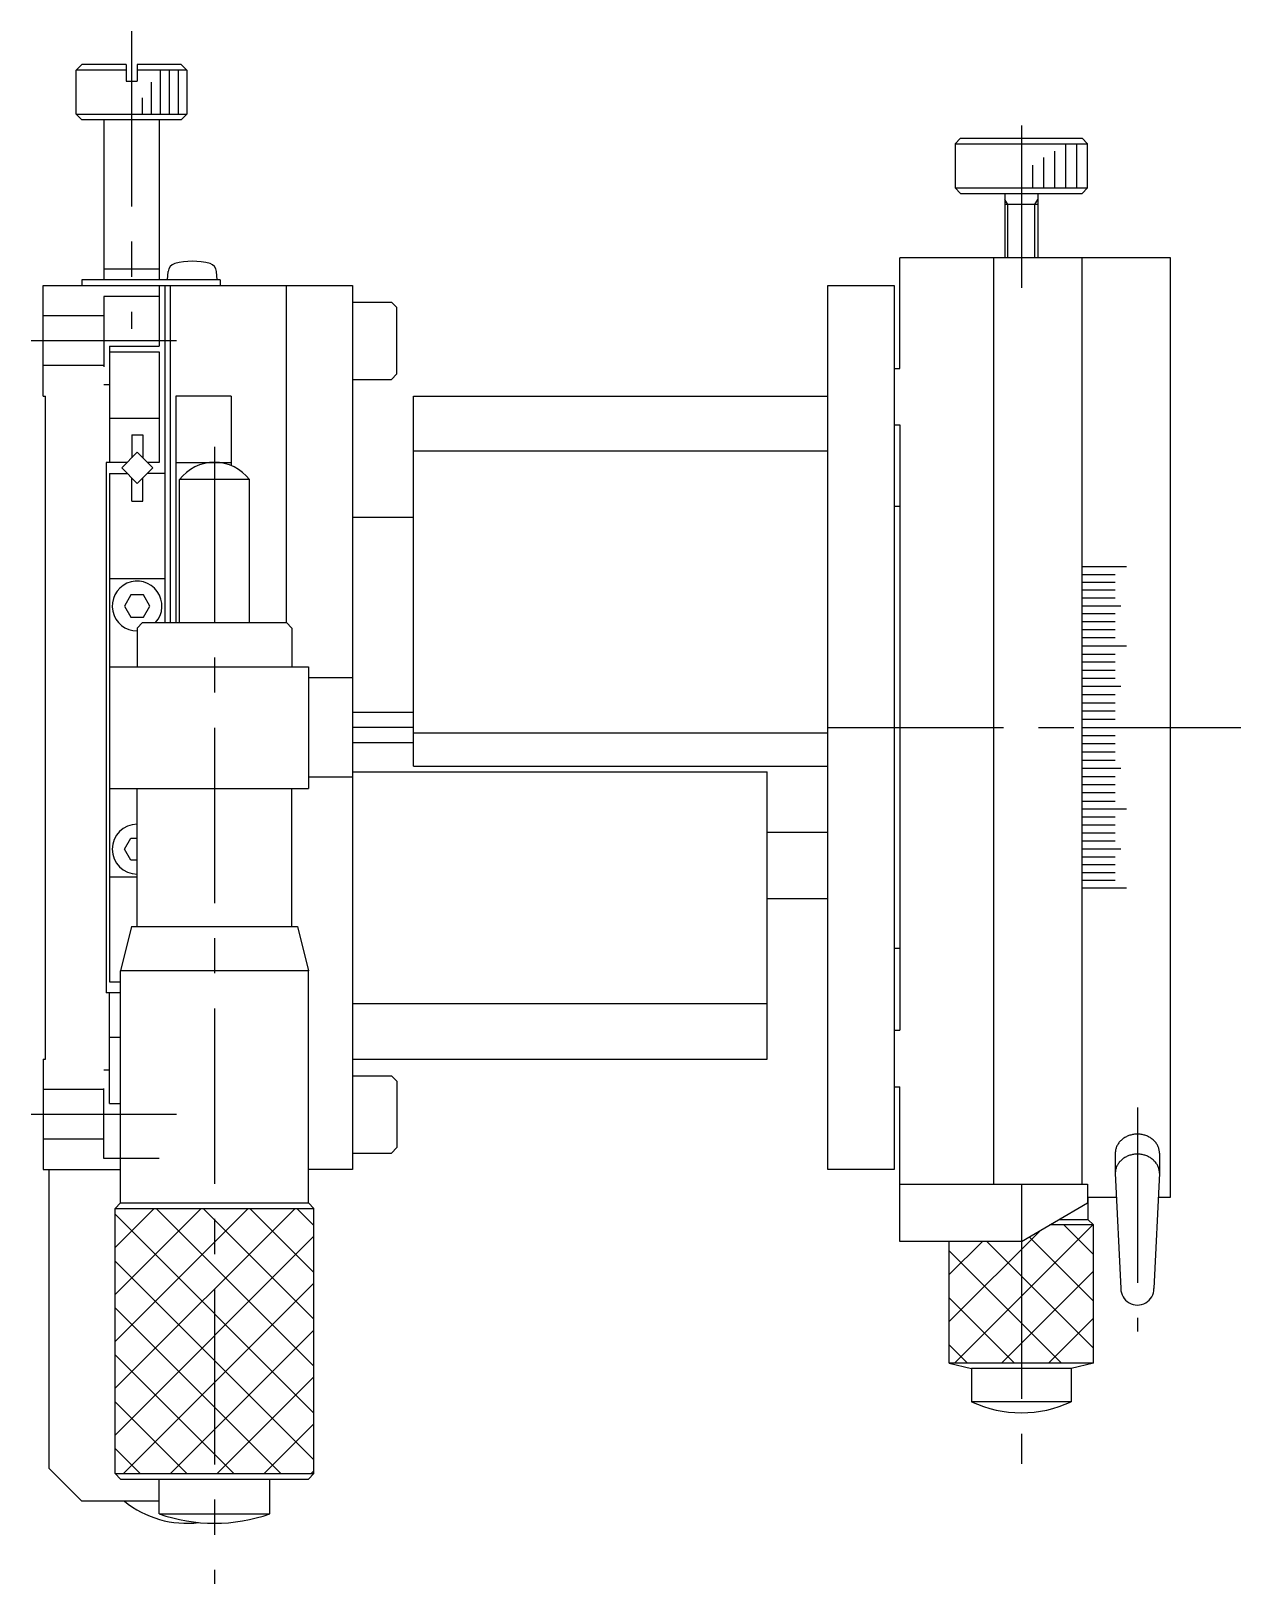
# Model space of a CAD drawing. Extents: x -1 to 437, y -8 to 393.
# Drawn here: x -1.1 to 108.4, y 136.2 to 276.7 of the extents above; entities that cross this region are included whole.
import ezdxf

# ---------------------------------------------------------------- set-up
doc = ezdxf.new("R2010")
doc.units = 0
doc.header["$LTSCALE"] = 0.5
doc.linetypes.add('CENTER', pattern=[50.8, 31.75, -6.35, 6.35, -6.35])
doc.linetypes.add('DASHED', pattern=[19.05, 12.7, -6.35])
for name, color, linetype in [('MSM_CENTER', 1, 'CENTER'), ('MSM_CONTINUOUS', 7, 'CONTINUOUS'), ('MSM_DASHED', 4, 'DASHED'), ('MSM_NARROW', 5, 'CONTINUOUS')]:
    doc.layers.add(name, color=color, linetype=linetype)

msp = doc.modelspace()

# ---------------------------------------------------------------- linework, layer by layer
at = {"layer": 'MSM_CENTER'}
for p, q in [((7.999997, 276.737321), (7.999997, 249.799321)), ((88.500005, 268.189216), (88.500005, 253.495942)), ((12.057001, 248.712333), (-1.095999, 248.712333)), ((15.500001, 239.103984), (15.500001, 136.225617)), ((71.014208, 213.71233), (108.368474, 213.71233)), ((12.057001, 178.712312), (-1.095999, 178.712312)), ((98.999994, 179.34187), (98.999994, 159.066354)), ((88.500004, 168.852682), (88.500004, 147.087323))]:
    msp.add_line(p, q, dxfattribs=at)
at = {"layer": 'MSM_CONTINUOUS'}
for p, q in [((3.499997, 273.712321), (2.999998, 273.212321)), ((7.499997, 273.212321), (2.999998, 273.212321)), ((2.999998, 269.212319), (2.999998, 273.212321)), ((7.499997, 273.712321), (3.499997, 273.712321)), ((7.499997, 273.712322), (7.499997, 272.212322)), ((8.499997, 273.712322), (8.499997, 272.212322)), ((12.499999, 273.712321), (8.499997, 273.712321)), ((12.999999, 273.212321), (8.499997, 273.212321)), ((12.499999, 273.712321), (12.999999, 273.212321)), ((12.999999, 273.212321), (12.999999, 269.212319)), ((7.499997, 272.212322), (8.499997, 272.212322)), ((2.999998, 269.212319), (12.999999, 269.212319)), ((3.499997, 268.712322), (2.999998, 269.212319)), ((12.499999, 268.712322), (3.499997, 268.712322)), ((5.499997, 268.712322), (5.499997, 254.212322)), ((10.499999, 268.712322), (10.499999, 254.212322)), ((12.999999, 269.212319), (12.499999, 268.712322)), ((83.000005, 267.039324), (82.500005, 266.539324)), ((83.000005, 267.039324), (94.000005, 267.039324)), ((94.500005, 266.539324), (94.000005, 267.039324)), ((82.500005, 266.539324), (94.500005, 266.539324)), ((82.500005, 266.539324), (82.500005, 262.539324)), ((94.500005, 262.539324), (94.500005, 266.539324)), ((82.500005, 262.539324), (94.500005, 262.539324)), ((83.000005, 262.039324), (82.500005, 262.539324)), ((83.000005, 262.039324), (94.000005, 262.039324)), ((87.000005, 262.039324), (87.000005, 256.212327)), ((90.000005, 262.039324), (90.000005, 256.212327)), ((94.500005, 262.539324), (94.000005, 262.039324)), ((90.000005, 261.039324), (87.000005, 261.039324)), ((101.999997, 256.212327), (77.499998, 256.212327)), ((77.499998, 246.21233), (77.499998, 256.212327)), ((86.000001, 172.405559), (85.999992, 256.212327)), ((93.999997, 172.405559), (93.999997, 256.212327)), ((101.999997, 171.212329), (101.999997, 256.212333)), ((5.499997, 255.21232), (10.499999, 255.21232)), ((11.249999, 254.212322), (11.317999, 254.99432)), ((15.749999, 254.212322), (15.680999, 254.99432)), ((0, 243.712327), (0, 253.712327)), ((0, 253.712324), (28.000004, 253.712324)), ((3.5, 254.212322), (3.5, 253.712324)), ((16.000001, 254.212322), (3.5, 254.212322)), ((10.499997, 253.712324), (10.499997, 248.21232)), ((10.999999, 253.712324), (10.999999, 223.212319)), ((11.499999, 253.712324), (11.500004, 223.212319)), ((16.000001, 254.212322), (16.000001, 253.712324)), ((22.000001, 223.212319), (22.000001, 253.712324)), ((28.000004, 253.712318), (28.000004, 173.712329)), ((71.000005, 253.712324), (76.999998, 253.712324)), ((71.000005, 173.712329), (71.000005, 253.712324)), ((76.999998, 253.712324), (76.999998, 173.712329)), ((28.000001, 252.212324), (31.500001, 252.212324)), ((32.000001, 251.712324), (31.500001, 252.212324)), ((32.000001, 245.712325), (32.000001, 251.712324)), ((6, 248.21232), (10.499997, 248.21232)), ((6, 248.21232), (6, 237.712323)), ((6, 247.71232), (10.499997, 247.71232)), ((10.499997, 247.71232), (10.499997, 237.712323)), ((76.999998, 246.21233), (77.499998, 246.21233)), ((28.000001, 245.212325), (31.500001, 245.212325)), ((32.000001, 245.712325), (31.500001, 245.212325)), ((0, 243.712327), (0.2, 243.712327)), ((0.2, 183.712322), (0.2, 243.712327)), ((11.99991, 243.712318), (11.99991, 223.212319)), ((16.999999, 243.712318), (11.99991, 243.712318)), ((16.999999, 243.712318), (16.999999, 237.420419)), ((33.500001, 243.712325), (71.000005, 243.712325)), ((33.500001, 210.212323), (33.500001, 243.712321)), ((6, 241.71232), (10.499997, 241.71232)), ((76.999998, 241.098468), (77.499998, 241.098468)), ((77.499998, 241.098468), (77.499998, 186.326192)), ((8.019, 240.212321), (9.018998, 240.212321)), ((8.019, 240.212321), (8.019, 238.12632)), ((9.018998, 240.212321), (9.018998, 238.127324)), ((5.700001, 237.712323), (5.700001, 189.712324)), ((7.604999, 237.712323), (5.700001, 237.712323)), ((8.519, 238.626324), (7.104999, 237.212323)), ((8.519, 238.626324), (9.932999, 237.212323)), ((10.499997, 237.712323), (9.432999, 237.712323)), ((11.99991, 237.712323), (16.999999, 237.712323)), ((71.000005, 238.712325), (33.500001, 238.712325)), ((6, 236.712321), (6, 190.712323)), ((6, 236.709324), (7.608003, 236.709324)), ((7.104999, 237.212323), (8.519, 235.798324)), ((8.019, 234.212321), (8.019, 236.298322)), ((9.932999, 237.212323), (8.519, 235.798324)), ((9.018998, 234.212321), (9.018998, 236.298322)), ((10.999999, 236.712321), (9.432999, 236.712321)), ((18.674989, 236.145306), (12.325012, 236.14531)), ((12.325012, 223.212319), (12.325012, 236.145304)), ((18.674989, 223.212319), (18.674989, 236.145335)), ((8.019, 234.212321), (9.018998, 234.212321)), ((77.499998, 233.71233), (76.999998, 233.71233)), ((33.500001, 232.712322), (28.000004, 232.712322)), ((97.999997, 228.248176), (93.999997, 228.248176)), ((6, 227.212326), (10.999999, 227.212326)), ((96.999997, 227.548967), (93.999997, 227.548967)), ((96.999997, 226.845543), (93.999997, 226.845543)), ((7.922652, 225.712326), (7.345302, 224.712324)), ((9.07735, 225.712326), (7.922652, 225.712326)), ((9.654702, 224.712324), (9.07735, 225.712326)), ((96.999997, 226.138118), (93.999997, 226.138118)), ((96.999997, 225.426909), (93.999997, 225.426909)), ((7.345302, 224.712324), (7.922652, 223.712324)), ((7.922652, 223.712324), (9.07735, 223.712324)), ((9.07735, 223.712324), (9.654702, 224.712324)), ((97.499997, 224.712131), (93.999997, 224.712131)), ((96.999997, 223.994002), (93.999997, 223.994002)), ((9.000002, 223.212319), (8.5, 222.712319)), ((8.5, 222.712319), (8.5, 219.212322)), ((9.000002, 223.212319), (22.000001, 223.212319)), ((22.500003, 222.712319), (22.000001, 223.212319)), ((22.500003, 222.712319), (22.500003, 219.212322)), ((96.999997, 223.272742), (93.999998, 223.272742)), ((96.999997, 222.548569), (93.999998, 222.548569)), ((96.999997, 221.821705), (93.999998, 221.821705)), ((97.999997, 221.092371), (93.999998, 221.092371)), ((6, 219.212326), (24.000001, 219.212322)), ((24.000001, 219.212322), (24.000001, 208.21232)), ((93.999998, 220.360788), (96.999997, 220.360788)), ((96.999997, 219.627181), (93.999998, 219.627181)), ((28.000004, 218.212323), (24.000001, 218.212323)), ((96.999997, 218.891771), (93.999998, 218.891771)), ((96.999997, 218.154784), (93.999998, 218.154784)), ((97.499997, 217.416444), (93.999998, 217.416444)), ((96.999997, 216.676976), (93.999998, 216.676976)), ((33.500001, 215.083645), (28.000004, 215.083645)), ((96.999997, 215.936604), (93.999998, 215.936604)), ((96.999997, 215.195555), (93.999998, 215.195555)), ((33.500001, 213.712323), (28.000004, 213.712323)), ((96.999997, 214.454054), (93.999998, 214.454054)), ((93.999998, 213.71233), (97.999994, 213.71233)), ((33.500001, 212.341004), (28.000004, 212.341004)), ((71.000005, 213.212323), (33.500001, 213.212323)), ((96.999997, 212.970606), (93.999998, 212.970606)), ((96.999997, 212.229105), (93.999998, 212.229105)), ((96.999997, 211.488056), (93.999998, 211.488056)), ((28.000004, 209.712323), (65.499999, 209.712323)), ((33.500001, 210.212323), (71.000005, 210.212323)), ((65.499999, 183.712328), (65.499999, 209.712323)), ((96.999997, 210.747684), (93.999998, 210.747684)), ((97.499997, 210.008216), (93.999998, 210.008216)), ((6, 208.212327), (24.000001, 208.21232)), ((8.5, 195.712318), (8.5, 208.21232)), ((22.500003, 195.712318), (22.500003, 208.21232)), ((28.000004, 209.212323), (24.000001, 209.212323)), ((96.999997, 209.269876), (93.999998, 209.269876)), ((96.999997, 208.532889), (93.999998, 208.532889)), ((96.999997, 207.797479), (93.999998, 207.797479)), ((93.999998, 207.063872), (96.999997, 207.063872)), ((97.999997, 206.332289), (93.999998, 206.332289)), ((96.999997, 205.602955), (93.999998, 205.602955)), ((71.000005, 204.212324), (65.499999, 204.212324)), ((96.999997, 204.876091), (93.999998, 204.876091)), ((96.999997, 204.151918), (93.999998, 204.151918)), ((7.345302, 202.712327), (7.922652, 203.712327)), ((7.922652, 201.712325), (7.345302, 202.712327)), ((7.922652, 203.712327), (8.5, 203.712327)), ((96.999997, 203.430658), (93.999997, 203.430658)), ((97.499997, 202.712529), (93.999997, 202.712529)), ((8.5, 201.712325), (7.922652, 201.712325)), ((96.999997, 201.997751), (93.999997, 201.997751)), ((96.999997, 201.286542), (93.999997, 201.286542)), ((6, 200.212328), (8.5, 200.212328)), ((96.999997, 200.579117), (93.999997, 200.579117)), ((96.999997, 199.875693), (93.999997, 199.875693)), ((71.000005, 198.212324), (65.499999, 198.212324)), ((97.999997, 199.176484), (93.999997, 199.176484)), ((8, 195.712318), (6.999997, 191.712321)), ((8, 195.712318), (22.999999, 195.712318)), ((22.999999, 195.712318), (24.000001, 191.712321)), ((77.499998, 193.712336), (76.999998, 193.712336)), ((24.000001, 191.712321), (6.999997, 191.712321)), ((6.999997, 170.71232), (6.999997, 191.712321)), ((24.000001, 170.71232), (24.000001, 191.712321)), ((6.999997, 189.712324), (5.700001, 189.712324)), ((6, 190.716323), (6.999997, 190.716323)), ((6, 179.712322), (6, 189.712324)), ((65.499999, 188.712328), (28.000004, 188.712328)), ((6, 185.712322), (6.999997, 185.712322)), ((76.999998, 186.326198), (77.499998, 186.326198)), ((0, 183.712322), (0, 173.712322)), ((0, 183.712322), (0.2, 183.712322)), ((28.000004, 183.712328), (65.499999, 183.712328)), ((28.000001, 182.212326), (31.500001, 182.212326)), ((32.000001, 181.712326), (31.500001, 182.212326)), ((32.000001, 181.712326), (32.000001, 175.712327)), ((76.999998, 181.212336), (77.499998, 181.212336)), ((77.499995, 167.212345), (77.499998, 181.212336)), ((6, 179.712322), (6.999997, 179.712322)), ((32.000001, 175.712327), (31.500001, 175.212327)), ((97.068146, 175.642551), (97.047405, 175.569148)), ((97.092563, 175.715101), (97.068146, 175.642551)), ((97.120612, 175.78666), (97.092563, 175.715101)), ((97.152238, 175.857091), (97.120612, 175.78666)), ((97.187382, 175.92626), (97.152238, 175.857091)), ((97.225976, 175.994036), (97.187382, 175.92626)), ((97.267946, 176.060289), (97.225976, 175.994036)), ((97.313214, 176.124894), (97.267946, 176.060289)), ((97.361693, 176.187728), (97.313214, 176.124894)), ((97.41329, 176.24867), (97.361693, 176.187728)), ((97.467908, 176.307605), (97.41329, 176.24867)), ((97.525442, 176.364421), (97.467908, 176.307605)), ((97.585784, 176.419009), (97.525442, 176.364421)), ((97.648817, 176.471266), (97.585784, 176.419009)), ((97.714422, 176.521092), (97.648817, 176.471266)), ((97.782474, 176.568393), (97.714422, 176.521092)), ((97.852844, 176.613077), (97.782474, 176.568393)), ((97.925398, 176.655061), (97.852844, 176.613077)), ((97.999997, 176.694265), (97.925398, 176.655061)), ((98.0765, 176.730612), (97.999997, 176.694265)), ((98.154761, 176.764036), (98.0765, 176.730612)), ((98.23463, 176.794471), (98.154761, 176.764036)), ((98.315957, 176.82186), (98.23463, 176.794471)), ((98.398586, 176.846151), (98.315957, 176.82186)), ((98.482359, 176.867297), (98.398586, 176.846151)), ((98.567118, 176.885259), (98.482359, 176.867297)), ((98.652701, 176.900002), (98.567118, 176.885259)), ((98.738945, 176.911498), (98.652701, 176.900002)), ((98.825686, 176.919725), (98.738945, 176.911498)), ((98.912758, 176.924667), (98.825686, 176.919725)), ((98.999997, 176.926315), (98.912758, 176.924667)), ((99.087236, 176.924667), (98.999997, 176.926315)), ((99.174309, 176.919725), (99.087236, 176.924667)), ((99.261049, 176.911498), (99.174309, 176.919725)), ((99.347293, 176.900002), (99.261049, 176.911498)), ((99.432876, 176.885259), (99.347293, 176.900002)), ((99.517635, 176.867297), (99.432876, 176.885259)), ((99.601409, 176.846151), (99.517635, 176.867297)), ((99.684037, 176.82186), (99.601409, 176.846151)), ((99.765364, 176.794471), (99.684037, 176.82186)), ((99.845234, 176.764036), (99.765364, 176.794471)), ((99.923494, 176.730612), (99.845234, 176.764036)), ((99.999997, 176.694265), (99.923494, 176.730612)), ((100.074596, 176.655061), (99.999997, 176.694265)), ((100.14715, 176.613077), (100.074596, 176.655061)), ((100.21752, 176.568393), (100.14715, 176.613077)), ((100.285572, 176.521092), (100.21752, 176.568393)), ((100.351177, 176.471266), (100.285572, 176.521092)), ((100.414211, 176.419009), (100.351177, 176.471266)), ((100.474552, 176.364421), (100.414211, 176.419009)), ((100.532086, 176.307605), (100.474552, 176.364421)), ((100.586704, 176.24867), (100.532086, 176.307605)), ((100.638301, 176.187728), (100.586704, 176.24867)), ((100.68678, 176.124894), (100.638301, 176.187728)), ((100.732048, 176.060289), (100.68678, 176.124894)), ((100.774019, 175.994036), (100.732048, 176.060289)), ((100.812613, 175.92626), (100.774019, 175.994036)), ((100.847756, 175.857091), (100.812613, 175.92626)), ((100.879382, 175.78666), (100.847756, 175.857091)), ((100.907431, 175.715101), (100.879382, 175.78666)), ((100.931849, 175.642551), (100.907431, 175.715101)), ((100.952589, 175.569148), (100.931849, 175.642551)), ((28.000001, 175.212327), (31.500001, 175.212327)), ((97.001901, 175.269814), (96.999997, 175.194263)), ((96.999997, 175.194263), (97.00001, 173.381643)), ((97.007608, 175.345222), (97.001901, 175.269814)), ((97.017107, 175.420342), (97.007608, 175.345222)), ((97.030382, 175.495031), (97.017107, 175.420342)), ((97.047405, 175.569148), (97.030382, 175.495031)), ((97.267959, 174.247669), (97.225988, 174.181415)), ((97.313227, 174.312274), (97.267959, 174.247669)), ((97.361706, 174.375107), (97.313227, 174.312274)), ((97.413303, 174.436049), (97.361706, 174.375107)), ((97.467921, 174.494984), (97.413303, 174.436049)), ((97.525455, 174.5518), (97.467921, 174.494984)), ((97.585796, 174.606388), (97.525455, 174.5518)), ((97.648829, 174.658645), (97.585796, 174.606388)), ((97.714434, 174.708472), (97.648829, 174.658645)), ((97.782487, 174.755772), (97.714434, 174.708472)), ((97.852857, 174.800457), (97.782487, 174.755772)), ((97.92541, 174.842441), (97.852857, 174.800457)), ((98.00001, 174.881644), (97.92541, 174.842441)), ((98.076512, 174.917992), (98.00001, 174.881644)), ((98.154773, 174.951415), (98.076512, 174.917992)), ((98.234643, 174.98185), (98.154773, 174.951415)), ((98.315969, 175.009239), (98.234643, 174.98185)), ((98.398598, 175.03353), (98.315969, 175.009239)), ((98.482372, 175.054676), (98.398598, 175.03353)), ((98.56713, 175.072638), (98.482372, 175.054676)), ((98.652713, 175.087381), (98.56713, 175.072638)), ((98.738957, 175.098877), (98.652713, 175.087381)), ((98.825698, 175.107104), (98.738957, 175.098877)), ((98.912771, 175.112046), (98.825698, 175.107104)), ((99.00001, 175.113695), (98.912771, 175.112046)), ((99.087248, 175.112046), (99.00001, 175.113695)), ((99.174321, 175.107104), (99.087248, 175.112046)), ((99.261062, 175.098877), (99.174321, 175.107104)), ((99.347306, 175.087381), (99.261062, 175.098877)), ((99.432889, 175.072638), (99.347306, 175.087381)), ((99.517648, 175.054676), (99.432889, 175.072638)), ((99.601421, 175.03353), (99.517648, 175.054676)), ((99.68405, 175.009239), (99.601421, 175.03353)), ((99.765376, 174.98185), (99.68405, 175.009239)), ((99.845246, 174.951415), (99.765376, 174.98185)), ((99.923507, 174.917992), (99.845246, 174.951415)), ((100.00001, 174.881644), (99.923507, 174.917992)), ((100.074609, 174.842441), (100.00001, 174.881644)), ((100.147162, 174.800457), (100.074609, 174.842441)), ((100.217532, 174.755772), (100.147162, 174.800457)), ((100.285585, 174.708472), (100.217532, 174.755772)), ((100.35119, 174.658645), (100.285585, 174.708472)), ((100.414223, 174.606388), (100.35119, 174.658645)), ((100.474564, 174.5518), (100.414223, 174.606388)), ((100.532098, 174.494984), (100.474564, 174.5518)), ((100.586716, 174.436049), (100.532098, 174.494984)), ((100.638314, 174.375107), (100.586716, 174.436049)), ((100.686792, 174.312274), (100.638314, 174.375107)), ((100.73206, 174.247669), (100.686792, 174.312274)), ((100.774031, 174.181415), (100.73206, 174.247669)), ((100.969612, 175.495031), (100.952589, 175.569148)), ((100.982887, 175.420342), (100.969612, 175.495031)), ((100.992386, 175.345222), (100.982887, 175.420342)), ((100.998093, 175.269814), (100.992386, 175.345222)), ((100.999997, 175.194263), (100.998093, 175.269814)), ((100.999991, 175.194263), (100.999978, 173.381643)), ((0, 173.712322), (6.999997, 173.712322)), ((0.5, 173.712322), (0.5, 146.712319)), ((28.000004, 173.712329), (24.000001, 173.712329)), ((76.999998, 173.712329), (71.000005, 173.712329)), ((97.001913, 173.457194), (97.00001, 173.381643)), ((97.00001, 173.381643), (97.499997, 162.959117)), ((97.00762, 173.532601), (97.001913, 173.457194)), ((97.01712, 173.607721), (97.00762, 173.532601)), ((97.030394, 173.68241), (97.01712, 173.607721)), ((97.047418, 173.756527), (97.030394, 173.68241)), ((97.068158, 173.829931), (97.047418, 173.756527)), ((97.092576, 173.902481), (97.068158, 173.829931)), ((97.120624, 173.974039), (97.092576, 173.902481)), ((97.152251, 174.04447), (97.120624, 173.974039)), ((97.187394, 174.113639), (97.152251, 174.04447)), ((97.225988, 174.181415), (97.187394, 174.113639)), ((100.999978, 173.381643), (100.499991, 162.959117)), ((100.812625, 174.113639), (100.774031, 174.181415)), ((100.847769, 174.04447), (100.812625, 174.113639)), ((100.879395, 173.974039), (100.847769, 174.04447)), ((100.907443, 173.902481), (100.879395, 173.974039)), ((100.931861, 173.829931), (100.907443, 173.902481)), ((100.952601, 173.756527), (100.931861, 173.829931)), ((100.969625, 173.68241), (100.952601, 173.756527)), ((100.982899, 173.607721), (100.969625, 173.68241)), ((100.992399, 173.532601), (100.982899, 173.607721)), ((100.998106, 173.457194), (100.992399, 173.532601)), ((101.000009, 173.381643), (100.998106, 173.457194)), ((77.499995, 172.405559), (94.499997, 172.405559)), ((88.499998, 172.405559), (88.499998, 167.212345)), ((94.499997, 172.405559), (94.499997, 170.712344)), ((6.500002, 170.21232), (6.999997, 170.71232)), ((6.500002, 170.21232), (24.500001, 170.21232)), ((6.500002, 146.212321), (6.500002, 170.21232)), ((6.999997, 170.71232), (24.000001, 170.71232)), ((24.000001, 170.71232), (24.500001, 170.21232)), ((24.500001, 146.212321), (24.500001, 170.21232)), ((88.499998, 167.212345), (94.499997, 170.712344)), ((94.499997, 171.212329), (97.104076, 171.212329)), ((94.517641, 171.212329), (94.517641, 169.212326)), ((100.904248, 171.212329), (101.999997, 171.212329)), ((95.017641, 168.712326), (91.071394, 168.712326)), ((91.928537, 169.212326), (94.517641, 169.212326)), ((95.017641, 168.712326), (94.517641, 169.212326)), ((95.017641, 156.212326), (95.017641, 168.712326)), ((88.499998, 167.212345), (77.499995, 167.212345)), ((81.982366, 156.212326), (81.982366, 167.212345)), ((95.017641, 156.212326), (81.982366, 156.212326)), ((81.982366, 156.212326), (84.000004, 155.712326)), ((95.017641, 156.212326), (93.000003, 155.712326)), ((93.000003, 155.712326), (84.000004, 155.712326)), ((84.000004, 155.712326), (84.000004, 152.712327)), ((93.000003, 155.712326), (93.000003, 152.712327)), ((93.000003, 152.712327), (84.000006, 152.712327)), ((0.5, 146.712319), (3.5, 143.712319)), ((6.500002, 146.212321), (24.500001, 146.212321)), ((6.500002, 146.212321), (6.999997, 145.712319)), ((24.500001, 146.212321), (24.000001, 145.712319)), ((24.239955, 146.212321), (24.500001, 146.472367)), ((6.999997, 145.712319), (24.000001, 145.712319)), ((10.500002, 142.57017), (10.500002, 145.712319)), ((20.499999, 142.57017), (20.499999, 145.712319)), ((10.500002, 143.712319), (3.5, 143.712319)), ((10.500002, 142.57017), (20.499999, 142.57017))]:
    msp.add_line(p, q, dxfattribs=at)
for centre, radius, start, end in [((13.500002, 249.912321), 6, 74.553, 105.447), ((12.115001, 254.92532), 0.799999, 105.444, 174.981), ((14.883997, 254.92532), 0.799999, 5.019, 74.556), ((15.499999, 233.712321), 3.999997, 37.463104, 142.537231), ((8.5, 224.712324), 2.25, 318.189544, 270), ((8.5, 202.712327), 2.25, 90, 270), ((98.999994, 162.959117), 1.499997, 179.99994, 0.00006), ((88.500004, 162.337292), 10.624969, 244.942309, 295.057691), ((13.000002, 150.712323), 8.999995, 231.057644, 276.960918), ((15.499999, 156.712318), 14.999999, 250.528809, 289.471191)]:
    msp.add_arc(centre, radius, start, end, dxfattribs=at)
at = {"layer": 'MSM_DASHED'}
for p, q in [((10.499999, 252.712333), (5.500003, 252.712333)), ((5.500003, 252.712333), (5.500003, 244.712333)), ((5.500003, 250.962332), (0, 250.962332)), ((5.500003, 246.462332), (0, 246.462332)), ((6, 244.712333), (5.500003, 244.712333)), ((6, 182.712312), (5.500003, 182.712312)), ((5.500003, 174.712313), (5.500003, 182.712312)), ((5.500003, 180.962314), (0, 180.962314)), ((5.500003, 176.462314), (0, 176.462314)), ((10.499999, 174.712313), (5.500003, 174.712313))]:
    msp.add_line(p, q, dxfattribs=at)
at = {"layer": 'MSM_NARROW'}
for p, q in [((10.6, 273.212321), (10.6, 269.212319)), ((11.399999, 273.212321), (11.399999, 269.212319)), ((12.199998, 273.212321), (12.199998, 269.212319)), ((9.799999, 269.212319), (9.799999, 272.109322)), ((8.999997, 269.212319), (8.999997, 270.686317)), ((91.500005, 265.874024), (91.500005, 262.539324)), ((92.500005, 266.539324), (92.500005, 262.539324)), ((93.500005, 266.539324), (93.500005, 262.539324)), ((89.500005, 264.612129), (89.500005, 262.539324)), ((90.500005, 265.282038), (90.500005, 262.539324)), ((87.270505, 261.039324), (87.000005, 261.507844)), ((89.729505, 261.039324), (90.000005, 261.507844)), ((87.270505, 256.212327), (87.270505, 261.039324)), ((89.729505, 256.212327), (89.729505, 261.039324)), ((6.500002, 153.928212), (22.78411, 170.21232)), ((6.500002, 158.170853), (18.541469, 170.21232)), ((6.500002, 162.413494), (14.298828, 170.21232)), ((6.500002, 166.656134), (10.056188, 170.21232)), ((10.218578, 170.21232), (24.500001, 155.930897)), ((14.461218, 170.21232), (24.500001, 160.173537)), ((18.703859, 170.21232), (24.500001, 164.416178)), ((22.9465, 170.21232), (24.500001, 168.658819)), ((6.500002, 169.688255), (24.500001, 151.688256)), ((94.959839, 168.712326), (82.459839, 156.212326)), ((95.017641, 166.049396), (92.354711, 168.712326)), ((6.500002, 149.685572), (24.500001, 167.685571)), ((90.221324, 168.216452), (81.982366, 159.977494)), ((84.974577, 167.212345), (81.982366, 164.220134)), ((95.017641, 157.564114), (85.36941, 167.212345)), ((95.017641, 161.806755), (89.202347, 167.622049)), ((92.126789, 156.212326), (81.982366, 166.356749)), ((6.500002, 165.445614), (24.500001, 147.445615)), ((95.017641, 164.527487), (86.70248, 156.212326)), ((7.269392, 146.212321), (24.500001, 163.44293)), ((87.884148, 156.212326), (81.982366, 162.114108)), ((6.500002, 161.202973), (21.490654, 146.212321)), ((95.017641, 160.284847), (90.94512, 156.212326)), ((11.512033, 146.212321), (24.500001, 159.200289)), ((83.641507, 156.212326), (81.982366, 157.871467)), ((6.500002, 156.960333), (17.248014, 146.212321)), ((15.754673, 146.212321), (24.500001, 154.957649)), ((6.500002, 152.717692), (13.005373, 146.212321)), ((19.997314, 146.212321), (24.500001, 150.715008)), ((6.500002, 148.475051), (8.762732, 146.212321))]:
    msp.add_line(p, q, dxfattribs=at)

doc.saveas('drawing.dxf')
